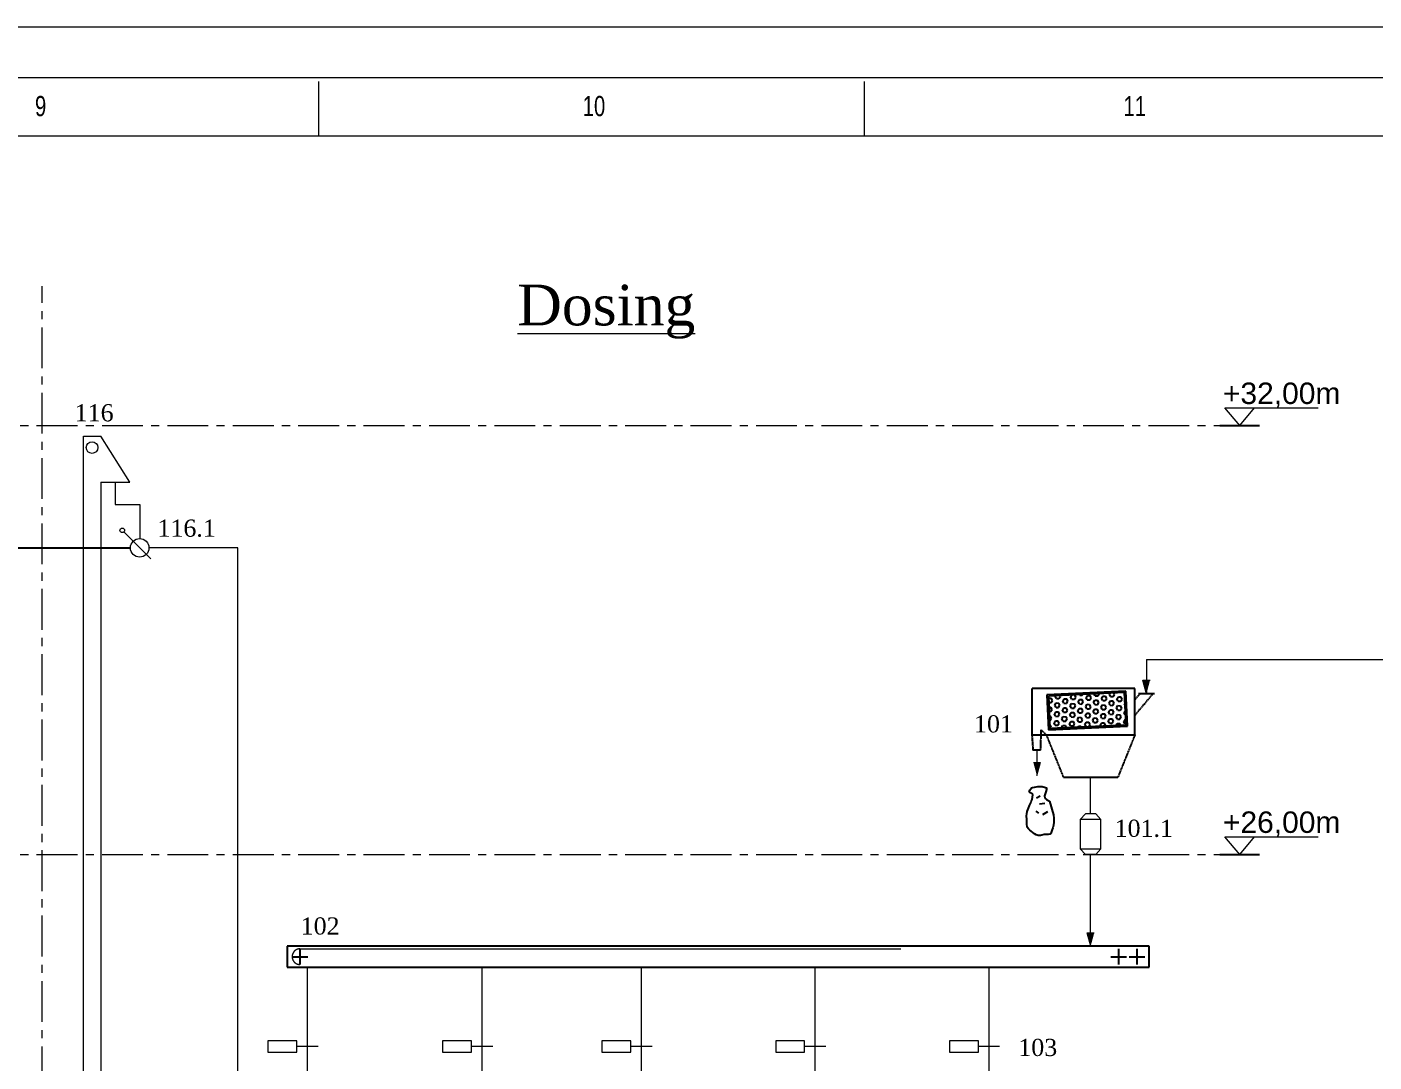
# Model space of a CAD drawing. Header units: millimetres. Extents: x 6561 to 120951, y 30990 to 83596.
# Drawn here: x 59850 to 75546, y 71528 to 83596 of the extents above; entities that cross this region are included whole.
import ezdxf

# ---------------------------------------------------------------- set-up
doc = ezdxf.new("R2010")
doc.units = ezdxf.units.MM
for name, pattern in [('AXES', [50.8, 31.75, -6.35, 6.35, -6.35]), ('CENTER', [10.16, 6.35, -1.27, 1.27, -1.27]), ('DASHED', [15, 7, -8]), ('HIDDEN', [9.525, 6.35, -3.175])]:
    doc.linetypes.add(name, pattern=pattern)
for name, color, linetype, lineweight in [('Axe', 1, 'AXES', 9), ('DESSIN', 7, 'Continuous', 25), ('DET', 2, 'DASHED', 20), ('Liaison', 1, 'Continuous', 20), ('Manitension', 5, 'Continuous', 20), ('PER', 1, 'Continuous', 20)]:
    doc.layers.add(name, color=color, linetype=linetype, lineweight=lineweight)
doc.layers.add('COTAS', color=4, linetype='Continuous')
doc.layers.add('HIDDEN', color=2, linetype='HIDDEN')
doc.styles.add('SLDTEXTSTYLE0', font='TXT', dxfattribs={"width": 0.75})
doc.styles.get("Standard").update_dxf_attribs({"font": 'arial.ttf'})

# ---------------------------------------------------------------- blocks, each defined once
blk = doc.blocks.new('Diagramme')
at = {"color": 1, "linetype": 'Continuous', "lineweight": 18}
for p, q in [((-131031, 60259), (0, 60259)), ((-129578, 58804), (-1456, 58804))]:
    blk.add_line(p, q, dxfattribs=at)
at = {"linetype": 'Continuous', "lineweight": 18}
blk.add_line((-130346, 59582), (-696, 59582), dxfattribs=at)
at = {"color": 5, "linetype": 'Continuous', "lineweight": 15}
for p, q in [((-66093, 58803), (-66093, 59531)), ((-58814, 59531), (-58814, 58803))]:
    blk.add_line(p, q, dxfattribs=at)
at = {"color": 5, "linetype": 'Continuous', "lineweight": 15, "attachment_point": 1, "style": 'SLDTEXTSTYLE0'}
for s, insert, char_height in [('9', (-69882, 59337), 270), ('10', (-62572, 59337), 269.6), ('11', (-55354, 59337), 269.6)]:
    blk.add_mtext(s, dxfattribs=dict(at, insert=insert, char_height=char_height))

msp = doc.modelspace()

# ---------------------------------------------------------------- hatches: boundary and pattern name
at = {"layer": 'DESSIN', "lineweight": -3, "ltscale": 1e-05}
h = msp.add_hatch(dxfattribs=at)
h.set_pattern_fill('HEX', color=256, scale=240, angle=-2.5676, style=0)
h.set_pattern_definition([(357.4324, (62126.66, 57946.47), (2.32777, 51.90936), [30, -60]), (117.4324, (62126.66, 57946.47), (-46.11871, -23.93877), [30, -60]), (57.4324, (62156.63, 57945.126), (-43.79094, 27.97059), [30, -60])])
h.paths.add_polyline_path([(72656, 75460), (72640, 75835), (71752, 75795), (71769, 75420)])
at = {"layer": 'Liaison', "linetype": 'Continuous'}
h = msp.add_hatch(color=256, dxfattribs=at)
h.paths.add_polyline_path([(72894, 75979), (72852, 75979), (72894, 75822)])
h.paths.add_polyline_path([(72936, 75979), (72894, 75979), (72894, 75822)])
h = msp.add_hatch(color=256, dxfattribs=at)
h.paths.add_polyline_path([(71617, 75025), (71659, 75025), (71617, 74869)])
h.paths.add_polyline_path([(71575, 75025), (71617, 75025), (71617, 74869)])
h = msp.add_hatch(color=256, dxfattribs=at)
h.paths.add_polyline_path([(72244, 73035), (72202, 73035), (72244, 72879)])
h.paths.add_polyline_path([(72286, 73035), (72244, 73035), (72244, 72879)])

# ---------------------------------------------------------------- linework, layer by layer
at = {"color": 3, "linetype": 'CENTER', "lineweight": 9, "ltscale": 75}
for p, q in [((8147, 78950), (73748, 78950)), ((8147, 73950), (73748, 73950))]:
    msp.add_line(p, q, dxfattribs=at)
at = {"color": 6}
for p, q in [((73748, 78950), (74213, 78950)), ((73748, 73950), (74213, 73950))]:
    msp.add_line(p, q, dxfattribs=at)
for p, q in [((71661, 75164), (71572, 75164)), ((72559, 74845), (71927, 74845))]:
    msp.add_line(p, q)
at = {"color": 4, "linetype": 'CENTER', "lineweight": 9, "ltscale": 75}
msp.add_lwpolyline([(60027, 41517), (60027, 80573)], dxfattribs=at)
at = {"layer": 'Axe', "color": 6, "ltscale": 10000}
for p, q in [((73981, 78950), (73808, 79156)), ((73808, 79156), (74893, 79156)), ((73924, 79156), (74153, 79156)), ((73981, 78950), (74153, 79156)), ((73981, 73950), (73808, 74156)), ((73808, 74156), (74893, 74156)), ((73924, 74156), (74153, 74156)), ((73981, 73950), (74153, 74156))]:
    msp.add_line(p, q, dxfattribs=at)
at = {"layer": 'DESSIN', "lineweight": -3, "ltscale": 1e-05}
for p, q in [((72655, 75851), (71735, 75810)), ((71735, 75810), (71753, 75403)), ((72640, 75835), (71752, 75795)), ((72656, 75460), (72640, 75835)), ((72673, 75444), (72655, 75851)), ((71752, 75795), (71769, 75420)), ((71753, 75403), (72673, 75444)), ((71769, 75420), (72656, 75460))]:
    msp.add_line(p, q, dxfattribs=at)
at = {"layer": 'DESSIN', "linetype": 'Continuous'}
for p, q in [((71534, 74699), (71555, 74724)), ((71555, 74724), (71566, 74728)), ((71566, 74728), (71589, 74733)), ((71589, 74733), (71629, 74739)), ((71629, 74739), (71647, 74740)), ((71647, 74740), (71678, 74740)), ((71678, 74740), (71718, 74731)), ((71718, 74731), (71733, 74724)), ((71735, 74722), (71722, 74679)), ((71528, 74679), (71534, 74699)), ((71538, 74666), (71528, 74679)), ((71559, 74658), (71538, 74666)), ((71545, 74552), (71552, 74568)), ((71552, 74568), (71562, 74588)), ((71563, 74656), (71559, 74658)), ((71562, 74588), (71570, 74642)), ((71570, 74642), (71563, 74656)), ((71612, 74610), (71655, 74633)), ((71722, 74679), (71705, 74633)), ((71705, 74633), (71708, 74605)), ((71708, 74605), (71729, 74590)), ((71729, 74590), (71764, 74571)), ((71764, 74571), (71812, 74411)), ((71498, 74399), (71500, 74423)), ((71499, 74358), (71498, 74399)), ((71500, 74423), (71506, 74448)), ((71506, 74448), (71520, 74490)), ((71520, 74490), (71532, 74521)), ((71532, 74521), (71545, 74552)), ((71607, 74455), (71638, 74432)), ((71649, 74540), (71710, 74545)), ((71688, 74414), (71744, 74449)), ((71812, 74411), (71816, 74370)), ((71500, 74307), (71499, 74358)), ((71505, 74267), (71500, 74307)), ((71520, 74246), (71505, 74267)), ((71537, 74232), (71520, 74246)), ((71803, 74261), (71792, 74227)), ((71810, 74292), (71803, 74261)), ((71816, 74325), (71810, 74292)), ((71816, 74370), (71816, 74325)), ((71552, 74220), (71537, 74232)), ((71589, 74188), (71552, 74220)), ((71609, 74177), (71589, 74188)), ((71634, 74169), (71609, 74177)), ((71661, 74171), (71634, 74169)), ((71675, 74175), (71661, 74171)), ((71703, 74181), (71675, 74175)), ((71716, 74181), (71703, 74181)), ((71750, 74180), (71716, 74181)), ((71770, 74185), (71750, 74180)), ((71778, 74194), (71770, 74185)), ((71792, 74227), (71778, 74194))]:
    msp.add_line(p, q, dxfattribs=at)
at = {"layer": 'DET', "ltscale": 1000}
msp.add_line((63031, 72848), (71208, 72848), dxfattribs=at)
msp.add_arc((63031, 72757), 91.1, 89.9983, 270.0017, dxfattribs=at)
at = {"layer": 'HIDDEN', "color": 0}
for p, q in [((72759, 75882), (71559, 75882)), ((71559, 75882), (71559, 75342)), ((72759, 75342), (72759, 75882)), ((72759, 75570), (72970, 75822)), ((72818, 75822), (72759, 75753)), ((72988, 75822), (72799, 75822)), ((71559, 75342), (72759, 75342)), ((71559, 75342), (71572, 75164)), ((71661, 75164), (71667, 75342)), ((71667, 75342), (71667, 75402)), ((71667, 75402), (71727, 75342)), ((71727, 75342), (71927, 74845)), ((72759, 75342), (72559, 74845))]:
    msp.add_line(p, q, dxfattribs=at)
at = {"layer": 'Liaison', "color": 0, "linetype": 'Continuous'}
for p, q in [((60980, 77708), (61292, 77396)), ((62995, 71777), (62658, 71777)), ((62658, 71777), (62658, 71642)), ((62995, 71710), (62995, 71777)), ((65030, 71777), (64693, 71777)), ((64693, 71777), (64693, 71642)), ((65030, 71710), (65030, 71777)), ((66886, 71777), (66549, 71777)), ((66549, 71777), (66549, 71642)), ((66886, 71710), (66886, 71777)), ((68911, 71777), (68574, 71777)), ((68574, 71777), (68574, 71642)), ((68911, 71710), (68911, 71777)), ((70936, 71777), (70599, 71777)), ((70599, 71777), (70599, 71642)), ((70936, 71710), (70936, 71777)), ((62658, 71642), (62995, 71642)), ((63242, 71710), (62995, 71710)), ((62995, 71642), (62995, 71710)), ((64693, 71642), (65030, 71642)), ((65277, 71710), (65030, 71710)), ((65030, 71642), (65030, 71710)), ((66549, 71642), (66886, 71642)), ((67133, 71710), (66886, 71710)), ((66886, 71642), (66886, 71710)), ((68574, 71642), (68911, 71642)), ((69158, 71710), (68911, 71710)), ((68911, 71642), (68911, 71710)), ((70599, 71642), (70936, 71642)), ((71183, 71710), (70936, 71710)), ((70936, 71642), (70936, 71710))]:
    msp.add_line(p, q, dxfattribs=at)
at = {"layer": 'Liaison', "linetype": 'Continuous', "lineweight": -3}
msp.add_line((47447, 77523), (61056, 77523), dxfattribs=at)
at = {"layer": 'Liaison', "linetype": 'Continuous'}
for p, q in [((72894, 75822), (72852, 75979)), ((72852, 75979), (72936, 75979)), ((71617, 74869), (71659, 75025)), ((72244, 72879), (72202, 73035)), ((72202, 73035), (72286, 73035))]:
    msp.add_line(p, q, dxfattribs=at)
at = {"layer": 'Liaison', "color": 1}
msp.add_lwpolyline([(72894, 76221), (81126, 76221), (81126, 77264)], dxfattribs=at)
at = {"layer": 'Liaison', "color": 0, "linetype": 'Continuous'}
for centre, radius in [((60961, 77727), 26.7), ((61164, 77523), 108)]:
    msp.add_circle(centre, radius, dxfattribs=at)
at = {"layer": 'Manitension', "linetype": 'Continuous'}
for p, q in [((60508, 42990), (60508, 78827)), ((60508, 78827), (60710, 78827)), ((60508, 78827), (60710, 78827)), ((60508, 78827), (60508, 78827)), ((61048, 78287), (60710, 78827)), ((60710, 78287), (60710, 42450)), ((60710, 78287), (61048, 78287))]:
    msp.add_line(p, q, dxfattribs=at)
at = {"layer": 'Manitension', "color": 0, "linetype": 'ByBlock', "lineweight": 15}
for p, q in [((72183, 74422), (72123, 74358)), ((72303, 74422), (72183, 74422)), ((72303, 74422), (72363, 74358)), ((72363, 74358), (72123, 74358)), ((72123, 74358), (72123, 74014)), ((72363, 74014), (72363, 74358)), ((72123, 74014), (72363, 74014)), ((72183, 73950), (72123, 74014)), ((72303, 73950), (72183, 73950)), ((72303, 73950), (72363, 74014))]:
    msp.add_line(p, q, dxfattribs=at)
at = {"layer": 'Manitension', "lineweight": -3}
for p, q in [((62884, 72879), (62884, 72636)), ((72926, 72879), (62884, 72879)), ((63031, 72848), (63031, 72666)), ((72570, 72848), (72570, 72666)), ((72783, 72848), (72783, 72666)), ((72926, 72636), (72926, 72879)), ((62940, 72757), (63122, 72757)), ((72479, 72757), (72661, 72757)), ((72692, 72757), (72874, 72757)), ((62884, 72636), (72926, 72636))]:
    msp.add_line(p, q, dxfattribs=at)
at = {"layer": 'Manitension', "linetype": 'Continuous'}
msp.add_circle((60609, 78692), 67.5, dxfattribs=at)
msp.add_circle((60609, 78692), 67.5, dxfattribs=at)
msp.add_circle((60609, 78692), 67.5, dxfattribs=at)
msp.add_circle((60609, 78692), 67.5, dxfattribs=at)
at = {"layer": 'PER', "color": 1}
for p, q in [((62306, 77523), (61272, 77523)), ((62306, 70781), (62306, 77523)), ((72894, 76221), (72894, 75822)), ((71617, 75164), (71617, 74869)), ((72243, 74422), (72243, 74845)), ((72243, 72879), (72243, 73950)), ((63119, 71338), (63119, 72636)), ((65154, 71338), (65154, 72636)), ((67010, 71338), (67010, 72636)), ((69035, 71338), (69035, 72636)), ((71060, 71338), (71060, 72636))]:
    msp.add_line(p, q, dxfattribs=at)
msp.add_lwpolyline([(60879, 78287), (60879, 78029), (61164, 78029), (61164, 77631)], dxfattribs=at)

# ---------------------------------------------------------------- block references
at = {"xscale": 0.873, "yscale": 0.873, "zscale": 0.873}
msp.add_blockref('Diagramme', (120951, 30990), dxfattribs=at)

# ---------------------------------------------------------------- texts
at = {"linetype": 'Continuous', "lineweight": 18, "insert": (59892, 80592), "char_height": 475.12, "width": 13347.04, "attachment_point": 1, "style": 'SLDTEXTSTYLE0'}
msp.add_mtext('\\pi5672.4;{\\fTimes New Roman|b0|i0|c0|p18;\\W1;\\LDosing}', dxfattribs=at)
at = {"layer": 'Axe', "color": 6, "ltscale": 10000, "char_height": 250, "width": 859.89, "attachment_point": 1}
for s, insert in [('+32,00m', (73785, 79450)), ('+26,00m', (73785, 74450))]:
    msp.add_mtext(s, dxfattribs=dict(at, insert=insert))
at = {"layer": 'COTAS', "linetype": 'Continuous', "char_height": 200, "attachment_point": 1}
for s, insert, width in [('{\\fTimes New Roman|b0|i0|c0|p18;\\C4;116}', (60407, 79198), 328.18), ('{\\fTimes New Roman|b0|i0|c0|p18;\\C4;116.1}', (61371, 77853), 522.45), ('{\\fTimes New Roman|b0|i0|c0|p18;\\C4;101}', (70885, 75571), 328.18), ('{\\fTimes New Roman|b0|i0|c0|p18;\\C4;101.1}', (72523, 74354), 404.5), ('{\\fTimes New Roman|b0|i0|c0|p18;\\C4;102}', (63040, 73215), 328.18), ('{\\fTimes New Roman|b0|i0|c0|p18;\\C4;103}', (71401, 71799), 328.18)]:
    msp.add_mtext(s, dxfattribs=dict(at, insert=insert, width=width))

doc.saveas('drawing.dxf')
